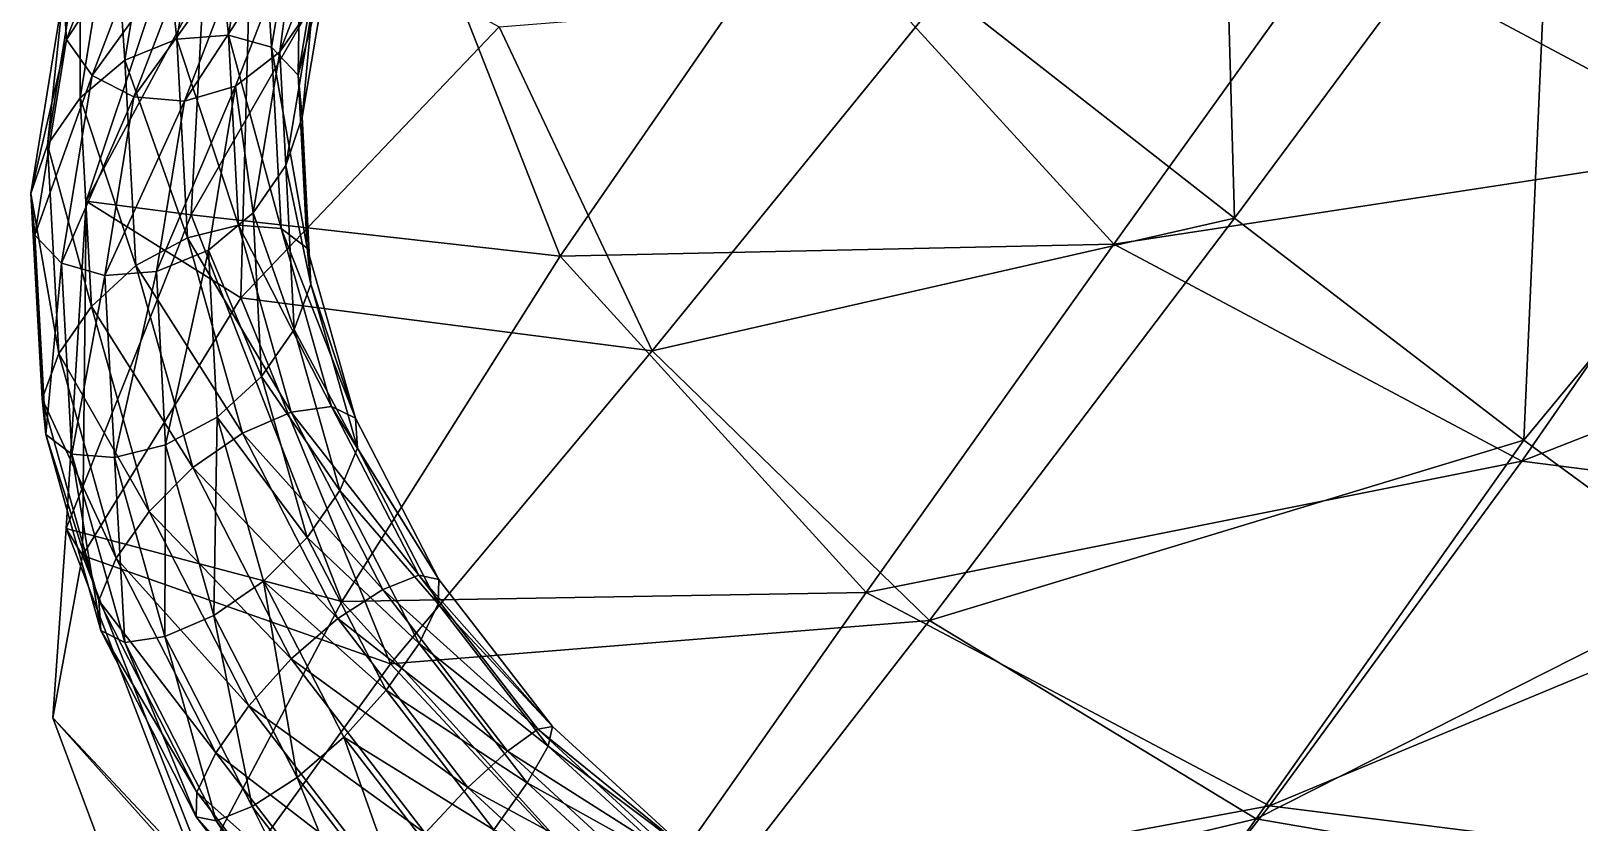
# Model space of a CAD drawing. Extents: x -1.06 to 1.06, y -0.71 to 0.87.
# Drawn here: x -1.055 to -0.7287, y -0.36 to -0.1932 of the extents above; entities that cross this region are included whole.
import ezdxf

# ---------------------------------------------------------------- set-up
doc = ezdxf.new("R2010")
doc.units = 0

msp = doc.modelspace()

# ---------------------------------------------------------------- linework, layer by layer
for points in [[(-0.67422, -0.19949, 0.92599), (-0.73424, -0.14213, 0.91173), (-0.66729, -0.0503, 1.10553)], [(-0.80134, -0.23266, 0.7709), (-0.86242, -0.1848, 0.79021), (-0.8051, -0.09803, 0.92313)], [(-0.80134, -0.23266, 0.7709), (-0.8051, -0.09803, 0.92313), (-0.73424, -0.14213, 0.91173)], [(-0.74033, -0.27945, 0.79288), (-0.80134, -0.23266, 0.7709), (-0.73424, -0.14213, 0.91173)], [(-0.74033, -0.27945, 0.79288), (-0.73424, -0.14213, 0.91173), (-0.67422, -0.19949, 0.92599)], [(-1.04337, -0.2291, 1.02887), (-1.02122, -0.23197, 1.26464), (-1.01678, -0.14941, 1.23121)], [(-1.00848, -0.16412, 0.98816), (-1.04337, -0.2291, 1.02887), (-1.01678, -0.14941, 1.23121)], [(-1.01678, -0.14941, 1.23121), (-1.02122, -0.23197, 1.26464), (-0.97703, -0.15497, 1.48954)], [(-1.03259, -0.15597, 1.08314), (-1.04749, -0.19499, 1.10084), (-1.04814, -0.18496, 1.12479)], [(-1.04749, -0.19499, 1.10084), (-1.03259, -0.15597, 1.08314), (-1.02781, -0.16517, 1.06858)], [(-1.02827, -0.15681, 1.20492), (-1.02425, -0.1949, 1.23515), (-1.0175, -0.15367, 1.21895)], [(-1.0175, -0.15367, 1.21895), (-1.02425, -0.1949, 1.23515), (-1.01337, -0.19404, 1.23861)], [(-1.02122, -0.23197, 1.26464), (-0.94347, -0.24067, 1.51028), (-0.97703, -0.15497, 1.48954)], [(-1.0175, -0.15367, 1.21895), (-1.01337, -0.19404, 1.23861), (-1.00687, -0.15458, 1.2231)], [(-1.00687, -0.15458, 1.2231), (-1.01337, -0.19404, 1.23861), (-1.00427, -0.19663, 1.23228)], [(-1.00687, -0.15458, 1.2231), (-1.00427, -0.19663, 1.23228), (-0.99804, -0.15907, 1.2175)], [(-0.97703, -0.15497, 1.48954), (-0.94347, -0.24067, 1.51028), (-0.89222, -0.16648, 1.72683)], [(-1.03763, -0.16407, 1.18171), (-1.03519, -0.19937, 1.22166), (-1.02827, -0.15681, 1.20492)], [(-1.02827, -0.15681, 1.20492), (-1.03519, -0.19937, 1.22166), (-1.02425, -0.1949, 1.23515)], [(-0.99804, -0.15907, 1.2175), (-1.00427, -0.19663, 1.23228), (-0.99866, -0.20254, 1.21641)], [(-0.99804, -0.15907, 1.2175), (-0.99866, -0.20254, 1.21641), (-0.99268, -0.16667, 1.20226)], [(-0.77991, -0.17276, 1.91335), (-0.69519, -0.21806, 1.9078), (-0.65799, -0.15936, 2.03864)], [(-1.04749, -0.19499, 1.10084), (-1.02781, -0.16517, 1.06858), (-1.04213, -0.2026, 1.0856)], [(-1.04455, -0.17405, 1.15338), (-1.04463, -0.20728, 1.19874), (-1.03763, -0.16407, 1.18171)], [(-1.03763, -0.16407, 1.18171), (-1.04463, -0.20728, 1.19874), (-1.03519, -0.19937, 1.22166)], [(-1.0108, -0.24946, 0.82927), (-1.04337, -0.2291, 1.02887), (-1.00848, -0.16412, 0.98816)], [(-1.04213, -0.2026, 1.0856), (-1.02781, -0.16517, 1.06858), (-1.01961, -0.17143, 1.06375)], [(-0.95635, -0.19233, 0.81638), (-1.0108, -0.24946, 0.82927), (-1.00848, -0.16412, 0.98816)], [(-0.99008, -0.16545, 1.10677), (-0.99561, -0.18761, 1.14972), (-1.00253, -0.19759, 1.12138)], [(-0.99924, -0.17211, 1.08326), (-0.99008, -0.16545, 1.10677), (-1.00253, -0.19759, 1.12138)], [(-0.99203, -0.17671, 1.1783), (-0.99268, -0.16667, 1.20226), (-0.99866, -0.20254, 1.21641)], [(-0.94347, -0.24067, 1.51028), (-0.82673, -0.23818, 1.73545), (-0.89222, -0.16648, 1.72683)], [(-0.89222, -0.16648, 1.72683), (-0.82673, -0.23818, 1.73545), (-0.77991, -0.17276, 1.91335)], [(-1.04213, -0.2026, 1.0856), (-1.01961, -0.17143, 1.06375), (-1.03329, -0.20708, 1.07999)], [(-1.03329, -0.20708, 1.07999), (-1.01961, -0.17143, 1.06375), (-1.00957, -0.174, 1.06864)], [(-1.02266, -0.20799, 1.08414), (-1.00957, -0.174, 1.06864), (-0.99924, -0.17211, 1.08326)], [(-1.02266, -0.20799, 1.08414), (-0.99924, -0.17211, 1.08326), (-1.01189, -0.20485, 1.09817)], [(-0.99924, -0.17211, 1.08326), (-1.00253, -0.19759, 1.12138), (-1.01189, -0.20485, 1.09817)], [(-0.82673, -0.23818, 1.73545), (-0.69519, -0.21806, 1.9078), (-0.77991, -0.17276, 1.91335)], [(-1.04814, -0.18496, 1.12479), (-1.05153, -0.21722, 1.17045), (-1.04455, -0.17405, 1.15338)], [(-1.04455, -0.17405, 1.15338), (-1.05153, -0.21722, 1.17045), (-1.04463, -0.20728, 1.19874)], [(-1.03329, -0.20708, 1.07999), (-1.00957, -0.174, 1.06864), (-1.02266, -0.20799, 1.08414)], [(-0.99203, -0.17671, 1.1783), (-0.99866, -0.20254, 1.21641), (-0.99781, -0.21134, 1.19202)], [(-0.99561, -0.18761, 1.14972), (-0.99203, -0.17671, 1.1783), (-0.99781, -0.21134, 1.19202)], [(-1.04814, -0.18496, 1.12479), (-1.055, -0.22745, 1.14165), (-1.05153, -0.21722, 1.17045)], [(-1.04749, -0.19499, 1.10084), (-1.055, -0.22745, 1.14165), (-1.04814, -0.18496, 1.12479)], [(-0.86242, -0.1848, 0.79021), (-0.92408, -0.26062, 0.72984), (-0.95635, -0.19233, 0.81638)], [(-0.80134, -0.23266, 0.7709), (-0.92408, -0.26062, 0.72984), (-0.86242, -0.1848, 0.79021)], [(-1.00253, -0.19759, 1.12138), (-0.99561, -0.18761, 1.14972), (-1.00128, -0.22158, 1.16323)], [(-0.99561, -0.18761, 1.14972), (-0.99781, -0.21134, 1.19202), (-1.00128, -0.22158, 1.16323)], [(-0.92408, -0.26062, 0.72984), (-1.0108, -0.24946, 0.82927), (-0.95635, -0.19233, 0.81638)], [(-1.04749, -0.19499, 1.10084), (-1.05416, -0.23625, 1.11727), (-1.055, -0.22745, 1.14165)], [(-1.05416, -0.23625, 1.11727), (-1.04749, -0.19499, 1.10084), (-1.04213, -0.2026, 1.0856)], [(-1.03519, -0.19937, 1.22166), (-1.02202, -0.23684, 1.24934), (-1.02425, -0.1949, 1.23515)], [(-1.02425, -0.1949, 1.23515), (-1.01126, -0.23417, 1.25219), (-1.01337, -0.19404, 1.23861)], [(-1.02425, -0.1949, 1.23515), (-1.02202, -0.23684, 1.24934), (-1.01126, -0.23417, 1.25219)], [(-1.01337, -0.19404, 1.23861), (-1.01126, -0.23417, 1.25219), (-1.00228, -0.23484, 1.24522)], [(-1.01337, -0.19404, 1.23861), (-1.00228, -0.23484, 1.24522), (-1.00427, -0.19663, 1.23228)], [(-1.01189, -0.20485, 1.09817), (-1.00253, -0.19759, 1.12138), (-1.00818, -0.23152, 1.13493)], [(-1.00253, -0.19759, 1.12138), (-1.00128, -0.22158, 1.16323), (-1.00818, -0.23152, 1.13493)], [(-1.00427, -0.19663, 1.23228), (-1.00228, -0.23484, 1.24522), (-0.99677, -0.23901, 1.22878)], [(-1.00427, -0.19663, 1.23228), (-0.99677, -0.23901, 1.22878), (-0.99866, -0.20254, 1.21641)], [(-1.04463, -0.20728, 1.19874), (-1.03288, -0.24268, 1.23632), (-1.03519, -0.19937, 1.22166)], [(-1.03519, -0.19937, 1.22166), (-1.03288, -0.24268, 1.23632), (-1.02202, -0.23684, 1.24934)], [(-0.69898, -0.30983, 0.83992), (-0.74033, -0.27945, 0.79288), (-0.67422, -0.19949, 0.92599)], [(-1.05416, -0.23625, 1.11727), (-1.04213, -0.2026, 1.0856), (-1.04855, -0.24216, 1.1014)], [(-1.04855, -0.24216, 1.1014), (-1.04213, -0.2026, 1.0856), (-1.03329, -0.20708, 1.07999)], [(-1.02856, -0.2439, 1.09852), (-1.02266, -0.20799, 1.08414), (-1.01189, -0.20485, 1.09817)], [(-1.02856, -0.2439, 1.09852), (-1.01189, -0.20485, 1.09817), (-1.01761, -0.23943, 1.11201)], [(-1.01189, -0.20485, 1.09817), (-1.00818, -0.23152, 1.13493), (-1.01761, -0.23943, 1.11201)], [(-0.99781, -0.21134, 1.19202), (-0.99866, -0.20254, 1.21641), (-0.99677, -0.23901, 1.22878)], [(-1.05153, -0.21722, 1.17045), (-1.04226, -0.25126, 1.21365), (-1.04463, -0.20728, 1.19874)], [(-1.04855, -0.24216, 1.1014), (-1.03329, -0.20708, 1.07999), (-1.03944, -0.24476, 1.09507)], [(-1.04463, -0.20728, 1.19874), (-1.04226, -0.25126, 1.21365), (-1.03288, -0.24268, 1.23632)], [(-1.03944, -0.24476, 1.09507), (-1.03329, -0.20708, 1.07999), (-1.02266, -0.20799, 1.08414)], [(-1.03944, -0.24476, 1.09507), (-1.02266, -0.20799, 1.08414), (-1.02856, -0.2439, 1.09852)], [(-1.00128, -0.22158, 1.16323), (-0.99781, -0.21134, 1.19202), (-0.99599, -0.24656, 1.20399)], [(-0.99781, -0.21134, 1.19202), (-0.99677, -0.23901, 1.22878), (-0.99599, -0.24656, 1.20399)], [(-1.055, -0.22745, 1.14165), (-1.04915, -0.26117, 1.18536), (-1.05153, -0.21722, 1.17045)], [(-1.05153, -0.21722, 1.17045), (-1.04915, -0.26117, 1.18536), (-1.04226, -0.25126, 1.21365)], [(-0.82673, -0.23818, 1.73545), (-0.74079, -0.28388, 1.73015), (-0.69519, -0.21806, 1.9078)], [(-0.74079, -0.28388, 1.73015), (-0.60356, -0.22998, 1.88878), (-0.69519, -0.21806, 1.9078)], [(-1.00818, -0.23152, 1.13493), (-1.00128, -0.22158, 1.16323), (-0.99949, -0.25613, 1.175)], [(-1.00128, -0.22158, 1.16323), (-0.99599, -0.24656, 1.20399), (-0.99949, -0.25613, 1.175)], [(-1.05416, -0.23625, 1.11727), (-1.05266, -0.27073, 1.15637), (-1.055, -0.22745, 1.14165)], [(-1.055, -0.22745, 1.14165), (-1.05266, -0.27073, 1.15637), (-1.04915, -0.26117, 1.18536)], [(-1.04412, -0.30382, 0.87754), (-1.0476, -0.29808, 1.06534), (-1.04337, -0.2291, 1.02887)], [(-1.04337, -0.2291, 1.02887), (-1.0476, -0.29808, 1.06534), (-1.02122, -0.23197, 1.26464)], [(-1.0108, -0.24946, 0.82927), (-1.04412, -0.30382, 0.87754), (-1.04337, -0.2291, 1.02887)], [(-1.01761, -0.23943, 1.11201), (-1.00818, -0.23152, 1.13493), (-1.00638, -0.26604, 1.14672)], [(-1.00818, -0.23152, 1.13493), (-0.99949, -0.25613, 1.175), (-1.00638, -0.26604, 1.14672)], [(-0.74079, -0.28388, 1.73015), (-0.64777, -0.29576, 1.71119), (-0.60356, -0.22998, 1.88878)], [(-1.0476, -0.29808, 1.06534), (-0.98946, -0.31348, 1.28201), (-1.02122, -0.23197, 1.26464)], [(-1.02202, -0.23684, 1.24934), (-1.00013, -0.27358, 1.26325), (-1.01126, -0.23417, 1.25219)], [(-1.02122, -0.23197, 1.26464), (-0.98946, -0.31348, 1.28201), (-0.94347, -0.24067, 1.51028)], [(-1.01126, -0.23417, 1.25219), (-1.00013, -0.27358, 1.26325), (-0.99166, -0.27235, 1.25575)], [(-1.01126, -0.23417, 1.25219), (-0.99166, -0.27235, 1.25575), (-1.00228, -0.23484, 1.24522)], [(-1.00228, -0.23484, 1.24522), (-0.99166, -0.27235, 1.25575), (-0.98662, -0.27483, 1.23882)], [(-1.00228, -0.23484, 1.24522), (-0.98662, -0.27483, 1.23882), (-0.99677, -0.23901, 1.22878)], [(-0.80134, -0.23266, 0.7709), (-0.86561, -0.31751, 0.70234), (-0.92408, -0.26062, 0.72984)], [(-0.74033, -0.27945, 0.79288), (-0.86561, -0.31751, 0.70234), (-0.80134, -0.23266, 0.7709)], [(-1.05416, -0.23625, 1.11727), (-1.05189, -0.27828, 1.13158), (-1.05266, -0.27073, 1.15637)], [(-1.05189, -0.27828, 1.13158), (-1.05416, -0.23625, 1.11727), (-1.04855, -0.24216, 1.1014)], [(-1.03288, -0.24268, 1.23632), (-1.01041, -0.27804, 1.2609), (-1.02202, -0.23684, 1.24934)], [(-1.02202, -0.23684, 1.24934), (-1.01041, -0.27804, 1.2609), (-1.00013, -0.27358, 1.26325)], [(-0.94347, -0.24067, 1.51028), (-0.87893, -0.31164, 1.51809), (-0.82673, -0.23818, 1.73545)], [(-0.87893, -0.31164, 1.51809), (-0.74079, -0.28388, 1.73015), (-0.82673, -0.23818, 1.73545)], [(-1.02662, -0.28046, 1.11102), (-1.02856, -0.2439, 1.09852), (-1.01761, -0.23943, 1.11201)], [(-1.02662, -0.28046, 1.11102), (-1.01761, -0.23943, 1.11201), (-1.01576, -0.27462, 1.12405)], [(-1.01761, -0.23943, 1.11201), (-1.00638, -0.26604, 1.14672), (-1.01576, -0.27462, 1.12405)], [(-0.99599, -0.24656, 1.20399), (-0.99677, -0.23901, 1.22878), (-0.98662, -0.27483, 1.23882)], [(-0.98946, -0.31348, 1.28201), (-0.87893, -0.31164, 1.51809), (-0.94347, -0.24067, 1.51028)], [(-1.05189, -0.27828, 1.13158), (-1.04855, -0.24216, 1.1014), (-1.04637, -0.28246, 1.11515)], [(-1.04637, -0.28246, 1.11515), (-1.04855, -0.24216, 1.1014), (-1.03944, -0.24476, 1.09507)], [(-1.04226, -0.25126, 1.21365), (-1.0209, -0.28523, 1.24825), (-1.03288, -0.24268, 1.23632)], [(-1.03739, -0.28313, 1.10817), (-1.03944, -0.24476, 1.09507), (-1.02856, -0.2439, 1.09852)], [(-1.03739, -0.28313, 1.10817), (-1.02856, -0.2439, 1.09852), (-1.02662, -0.28046, 1.11102)], [(-1.03288, -0.24268, 1.23632), (-1.0209, -0.28523, 1.24825), (-1.01041, -0.27804, 1.2609)], [(-1.04637, -0.28246, 1.11515), (-1.03944, -0.24476, 1.09507), (-1.03739, -0.28313, 1.10817)], [(-0.99949, -0.25613, 1.175), (-0.99599, -0.24656, 1.20399), (-0.98619, -0.28117, 1.21367)], [(-0.99599, -0.24656, 1.20399), (-0.98662, -0.27483, 1.23882), (-0.98619, -0.28117, 1.21367)], [(-0.97919, -0.32662, 0.73399), (-1.04412, -0.30382, 0.87754), (-1.0108, -0.24946, 0.82927)], [(-0.92408, -0.26062, 0.72984), (-0.97919, -0.32662, 0.73399), (-1.0108, -0.24946, 0.82927)], [(-1.04915, -0.26117, 1.18536), (-1.03011, -0.29449, 1.22575), (-1.04226, -0.25126, 1.21365)], [(-1.04226, -0.25126, 1.21365), (-1.03011, -0.29449, 1.22575), (-1.0209, -0.28523, 1.24825)], [(-1.00638, -0.26604, 1.14672), (-0.99949, -0.25613, 1.175), (-0.98987, -0.29009, 1.18447)], [(-0.99949, -0.25613, 1.175), (-0.98619, -0.28117, 1.21367), (-0.98987, -0.29009, 1.18447)], [(-0.86561, -0.31751, 0.70234), (-0.97919, -0.32662, 0.73399), (-0.92408, -0.26062, 0.72984)], [(-1.05266, -0.27073, 1.15637), (-1.03701, -0.30438, 1.19744), (-1.04915, -0.26117, 1.18536)], [(-1.04915, -0.26117, 1.18536), (-1.03701, -0.30438, 1.19744), (-1.03011, -0.29449, 1.22575)], [(-1.01576, -0.27462, 1.12405), (-1.00638, -0.26604, 1.14672), (-0.99677, -0.29999, 1.15616)], [(-1.00638, -0.26604, 1.14672), (-0.98987, -0.29009, 1.18447), (-0.99677, -0.29999, 1.15616)], [(-1.05189, -0.27828, 1.13158), (-1.04071, -0.3133, 1.16824), (-1.05266, -0.27073, 1.15637)], [(-1.05266, -0.27073, 1.15637), (-1.04071, -0.3133, 1.16824), (-1.03701, -0.30438, 1.19744)], [(-1.01041, -0.27804, 1.2609), (-0.98083, -0.31097, 1.27156), (-1.00013, -0.27358, 1.26325)], [(-1.00013, -0.27358, 1.26325), (-0.97325, -0.30794, 1.26364), (-0.99166, -0.27235, 1.25575)], [(-1.00013, -0.27358, 1.26325), (-0.98083, -0.31097, 1.27156), (-0.97325, -0.30794, 1.26364)], [(-0.99166, -0.27235, 1.25575), (-0.97325, -0.30794, 1.26364), (-0.96901, -0.30883, 1.24632)], [(-0.99166, -0.27235, 1.25575), (-0.96901, -0.30883, 1.24632), (-0.98662, -0.27483, 1.23882)], [(-1.01648, -0.31644, 1.12101), (-1.02662, -0.28046, 1.11102), (-1.01576, -0.27462, 1.12405)], [(-1.01648, -0.31644, 1.12101), (-1.01576, -0.27462, 1.12405), (-1.00598, -0.30925, 1.13366)], [(-1.01576, -0.27462, 1.12405), (-0.99677, -0.29999, 1.15616), (-1.00598, -0.30925, 1.13366)], [(-0.98619, -0.28117, 1.21367), (-0.98662, -0.27483, 1.23882), (-0.96901, -0.30883, 1.24632)], [(-1.05189, -0.27828, 1.13158), (-1.04028, -0.31963, 1.14309), (-1.04071, -0.3133, 1.16824)], [(-1.04028, -0.31963, 1.14309), (-1.05189, -0.27828, 1.13158), (-1.04637, -0.28246, 1.11515)], [(-1.02676, -0.32089, 1.11865), (-1.03739, -0.28313, 1.10817), (-1.02662, -0.28046, 1.11102)], [(-1.02676, -0.32089, 1.11865), (-1.02662, -0.28046, 1.11102), (-1.01648, -0.31644, 1.12101)], [(-1.0209, -0.28523, 1.24825), (-0.99029, -0.31712, 1.26958), (-1.01041, -0.27804, 1.2609)], [(-1.01041, -0.27804, 1.2609), (-0.99029, -0.31712, 1.26958), (-0.98083, -0.31097, 1.27156)], [(-0.74033, -0.27945, 0.79288), (-0.79674, -0.35933, 0.73262), (-0.86561, -0.31751, 0.70234)], [(-0.69898, -0.30983, 0.83992), (-0.79674, -0.35933, 0.73262), (-0.74033, -0.27945, 0.79288)], [(-1.04028, -0.31963, 1.14309), (-1.04637, -0.28246, 1.11515), (-1.03523, -0.32212, 1.12616)], [(-1.03523, -0.32212, 1.12616), (-1.04637, -0.28246, 1.11515), (-1.03739, -0.28313, 1.10817)], [(-1.03523, -0.32212, 1.12616), (-1.03739, -0.28313, 1.10817), (-1.02676, -0.32089, 1.11865)], [(-0.98987, -0.29009, 1.18447), (-0.98619, -0.28117, 1.21367), (-0.96917, -0.31402, 1.22087)], [(-0.98619, -0.28117, 1.21367), (-0.96901, -0.30883, 1.24632), (-0.96917, -0.31402, 1.22087)], [(-0.87893, -0.31164, 1.51809), (-0.79395, -0.35659, 1.51356), (-0.74079, -0.28388, 1.73015)], [(-0.79395, -0.35659, 1.51356), (-0.64777, -0.29576, 1.71119), (-0.74079, -0.28388, 1.73015)], [(-1.03011, -0.29449, 1.22575), (-1.00016, -0.3256, 1.25719), (-1.0209, -0.28523, 1.24825)], [(-1.0209, -0.28523, 1.24825), (-1.00016, -0.3256, 1.25719), (-0.99029, -0.31712, 1.26958)], [(-0.99677, -0.29999, 1.15616), (-0.98987, -0.29009, 1.18447), (-0.97318, -0.32234, 1.19149)], [(-0.98987, -0.29009, 1.18447), (-0.96917, -0.31402, 1.22087), (-0.97318, -0.32234, 1.19149)], [(-1.03701, -0.30438, 1.19744), (-1.00908, -0.3355, 1.2348), (-1.03011, -0.29449, 1.22575)], [(-1.03011, -0.29449, 1.22575), (-1.00908, -0.3355, 1.2348), (-1.00016, -0.3256, 1.25719)], [(-0.79395, -0.35659, 1.51356), (-0.70206, -0.36814, 1.49556), (-0.64777, -0.29576, 1.71119)], [(-1.05037, -0.33802, 0.93785), (-1.01978, -0.37072, 1.07272), (-1.0476, -0.29808, 1.06534)], [(-1.04412, -0.30382, 0.87754), (-1.05037, -0.33802, 0.93785), (-1.0476, -0.29808, 1.06534)], [(-1.0476, -0.29808, 1.06534), (-1.01978, -0.37072, 1.07272), (-0.98946, -0.31348, 1.28201)], [(-1.00598, -0.30925, 1.13366), (-0.99677, -0.29999, 1.15616), (-0.98011, -0.33223, 1.16313)], [(-0.99677, -0.29999, 1.15616), (-0.97318, -0.32234, 1.19149), (-0.98011, -0.33223, 1.16313)], [(-1.01561, -0.37689, 0.79362), (-1.05037, -0.33802, 0.93785), (-1.04412, -0.30382, 0.87754)], [(-0.97919, -0.32662, 0.73399), (-1.01561, -0.37689, 0.79362), (-1.04412, -0.30382, 0.87754)], [(-1.04071, -0.3133, 1.16824), (-1.01602, -0.34539, 1.20643), (-1.03701, -0.30438, 1.19744)], [(-1.03701, -0.30438, 1.19744), (-1.01602, -0.34539, 1.20643), (-1.00908, -0.3355, 1.2348)], [(-0.99891, -0.35061, 1.12834), (-1.01648, -0.31644, 1.12101), (-1.00598, -0.30925, 1.13366)], [(-1.00598, -0.30925, 1.13366), (-0.98011, -0.33223, 1.16313), (-0.98903, -0.34214, 1.14073)], [(-0.99891, -0.35061, 1.12834), (-1.00598, -0.30925, 1.13366), (-0.98903, -0.34214, 1.14073)], [(-0.98083, -0.31097, 1.27156), (-0.94819, -0.34041, 1.26877), (-0.97325, -0.30794, 1.26364)], [(-0.97325, -0.30794, 1.26364), (-0.94819, -0.34041, 1.26877), (-0.94504, -0.33984, 1.2512)], [(-0.97325, -0.30794, 1.26364), (-0.94504, -0.33984, 1.2512), (-0.96901, -0.30883, 1.24632)], [(-0.96917, -0.31402, 1.22087), (-0.96901, -0.30883, 1.24632), (-0.94504, -0.33984, 1.2512)], [(-0.69898, -0.30983, 0.83992), (-0.72497, -0.37171, 0.82145), (-0.79674, -0.35933, 0.73262)], [(-0.99029, -0.31712, 1.26958), (-0.95456, -0.34506, 1.27696), (-0.98083, -0.31097, 1.27156)], [(-0.98946, -0.31348, 1.28201), (-0.92801, -0.38147, 1.2872), (-0.87893, -0.31164, 1.51809)], [(-0.98083, -0.31097, 1.27156), (-0.95456, -0.34506, 1.27696), (-0.94819, -0.34041, 1.26877)], [(-0.92801, -0.38147, 1.2872), (-0.79395, -0.35659, 1.51356), (-0.87893, -0.31164, 1.51809)], [(-1.04071, -0.3133, 1.16824), (-1.02004, -0.3537, 1.17705), (-1.01602, -0.34539, 1.20643)], [(-1.04028, -0.31963, 1.14309), (-1.02004, -0.3537, 1.17705), (-1.04071, -0.3133, 1.16824)], [(-1.00837, -0.35675, 1.12637), (-1.02676, -0.32089, 1.11865), (-1.01648, -0.31644, 1.12101)], [(-1.01978, -0.37072, 1.07272), (-0.92801, -0.38147, 1.2872), (-0.98946, -0.31348, 1.28201)], [(-1.00837, -0.35675, 1.12637), (-1.01648, -0.31644, 1.12101), (-0.99891, -0.35061, 1.12834)], [(-0.97318, -0.32234, 1.19149), (-0.96917, -0.31402, 1.22087), (-0.94599, -0.34398, 1.22554)], [(-0.96917, -0.31402, 1.22087), (-0.94504, -0.33984, 1.2512), (-0.94599, -0.34398, 1.22554)], [(-1.04028, -0.31963, 1.14309), (-1.0202, -0.35889, 1.1516), (-1.02004, -0.3537, 1.17705)], [(-1.0202, -0.35889, 1.1516), (-1.04028, -0.31963, 1.14309), (-1.03523, -0.32212, 1.12616)], [(-1.00016, -0.3256, 1.25719), (-0.96289, -0.35274, 1.27522), (-0.99029, -0.31712, 1.26958)], [(-0.99029, -0.31712, 1.26958), (-0.96289, -0.35274, 1.27522), (-0.95456, -0.34506, 1.27696)], [(-0.86561, -0.31751, 0.70234), (-0.92103, -0.38895, 0.70383), (-0.97919, -0.32662, 0.73399)], [(-0.79674, -0.35933, 0.73262), (-0.92103, -0.38895, 0.70383), (-0.86561, -0.31751, 0.70234)], [(-1.01596, -0.35977, 1.13429), (-1.03523, -0.32212, 1.12616), (-1.02676, -0.32089, 1.11865)], [(-1.0202, -0.35889, 1.1516), (-1.03523, -0.32212, 1.12616), (-1.01596, -0.35977, 1.13429)], [(-1.01596, -0.35977, 1.13429), (-1.02676, -0.32089, 1.11865), (-1.00837, -0.35675, 1.12637)], [(-0.98011, -0.33223, 1.16313), (-0.97318, -0.32234, 1.19149), (-0.95044, -0.35176, 1.19602)], [(-0.97318, -0.32234, 1.19149), (-0.94599, -0.34398, 1.22554), (-0.95044, -0.35176, 1.19602)], [(-1.00908, -0.3355, 1.2348), (-0.97192, -0.36239, 1.263), (-1.00016, -0.3256, 1.25719)], [(-1.00016, -0.3256, 1.25719), (-0.97192, -0.36239, 1.263), (-0.96289, -0.35274, 1.27522)], [(-0.92103, -0.38895, 0.70383), (-1.01561, -0.37689, 0.79362), (-0.97919, -0.32662, 0.73399)], [(-0.98903, -0.34214, 1.14073), (-0.98011, -0.33223, 1.16313), (-0.95741, -0.36165, 1.16761)], [(-0.98011, -0.33223, 1.16313), (-0.95044, -0.35176, 1.19602), (-0.95741, -0.36165, 1.16761)], [(-1.01602, -0.34539, 1.20643), (-0.98044, -0.37287, 1.24065), (-1.00908, -0.3355, 1.2348)], [(-1.00908, -0.3355, 1.2348), (-0.98044, -0.37287, 1.24065), (-0.97192, -0.36239, 1.263)], [(-1.01561, -0.37689, 0.79362), (-1.02875, -0.39608, 0.90611), (-1.05037, -0.33802, 0.93785)], [(-1.05037, -0.33802, 0.93785), (-1.02875, -0.39608, 0.90611), (-1.01978, -0.37072, 1.07272)], [(-0.97497, -0.38178, 1.13304), (-0.99891, -0.35061, 1.12834), (-0.98903, -0.34214, 1.14073)], [(-0.98903, -0.34214, 1.14073), (-0.95741, -0.36165, 1.16761), (-0.96593, -0.37214, 1.14526)], [(-0.97497, -0.38178, 1.13304), (-0.98903, -0.34214, 1.14073), (-0.96593, -0.37214, 1.14526)], [(-0.95456, -0.34506, 1.27696), (-0.91762, -0.36852, 1.27102), (-0.94819, -0.34041, 1.26877)], [(-0.94819, -0.34041, 1.26877), (-0.91581, -0.3667, 1.25334), (-0.94504, -0.33984, 1.2512)], [(-0.94819, -0.34041, 1.26877), (-0.91762, -0.36852, 1.27102), (-0.91581, -0.3667, 1.25334)], [(-0.94599, -0.34398, 1.22554), (-0.94504, -0.33984, 1.2512), (-0.91581, -0.3667, 1.25334)], [(-0.76708, -0.4384, 0.8346), (-0.72497, -0.37171, 0.82145), (-0.65064, -0.34111, 0.96985)], [(-0.76708, -0.4384, 0.8346), (-0.65064, -0.34111, 0.96985), (-0.68938, -0.41151, 0.99514)], [(-0.75946, -0.4349, 1.27037), (-0.67972, -0.41071, 1.23859), (-0.61688, -0.34238, 1.46421)], [(-0.75946, -0.4349, 1.27037), (-0.61688, -0.34238, 1.46421), (-0.70206, -0.36814, 1.49556)], [(-1.02004, -0.3537, 1.17705), (-0.98742, -0.38275, 1.21224), (-1.01602, -0.34539, 1.20643)], [(-1.01602, -0.34539, 1.20643), (-0.98742, -0.38275, 1.21224), (-0.98044, -0.37287, 1.24065)], [(-0.96289, -0.35274, 1.27522), (-0.92249, -0.37457, 1.27932), (-0.95456, -0.34506, 1.27696)], [(-0.95456, -0.34506, 1.27696), (-0.92249, -0.37457, 1.27932), (-0.91762, -0.36852, 1.27102)], [(-0.95044, -0.35176, 1.19602), (-0.94599, -0.34398, 1.22554), (-0.91773, -0.36995, 1.2276)], [(-0.94599, -0.34398, 1.22554), (-0.91581, -0.3667, 1.25334), (-0.91773, -0.36995, 1.2276)], [(-0.9833, -0.38945, 1.1313), (-1.00837, -0.35675, 1.12637), (-0.99891, -0.35061, 1.12834)], [(-0.9833, -0.38945, 1.1313), (-0.99891, -0.35061, 1.12834), (-0.97497, -0.38178, 1.13304)], [(-0.95741, -0.36165, 1.16761), (-0.95044, -0.35176, 1.19602), (-0.92271, -0.37725, 1.19802)], [(-0.95044, -0.35176, 1.19602), (-0.91773, -0.36995, 1.2276), (-0.92271, -0.37725, 1.19802)], [(-1.0202, -0.35889, 1.1516), (-0.99188, -0.39052, 1.18272), (-1.02004, -0.3537, 1.17705)], [(-1.02004, -0.3537, 1.17705), (-0.99188, -0.39052, 1.18272), (-0.98742, -0.38275, 1.21224)], [(-0.97192, -0.36239, 1.263), (-0.92943, -0.38356, 1.27768), (-0.96289, -0.35274, 1.27522)], [(-0.96289, -0.35274, 1.27522), (-0.92943, -0.38356, 1.27768), (-0.92249, -0.37457, 1.27932)], [(-1.0202, -0.35889, 1.1516), (-0.99284, -0.39466, 1.15706), (-0.99188, -0.39052, 1.18272)], [(-0.99284, -0.39466, 1.15706), (-1.0202, -0.35889, 1.1516), (-1.01596, -0.35977, 1.13429)], [(-0.98968, -0.3941, 1.13949), (-1.01596, -0.35977, 1.13429), (-1.00837, -0.35675, 1.12637)], [(-0.98968, -0.3941, 1.13949), (-1.00837, -0.35675, 1.12637), (-0.9833, -0.38945, 1.1313)], [(-0.92801, -0.38147, 1.2872), (-0.84675, -0.42411, 1.28514), (-0.79395, -0.35659, 1.51356)], [(-0.84675, -0.42411, 1.28514), (-0.70206, -0.36814, 1.49556), (-0.79395, -0.35659, 1.51356)], [(-0.74472, -0.46063, 1.03541), (-0.68938, -0.41151, 0.99514), (-0.61631, -0.35647, 1.20034)], [(-0.74472, -0.46063, 1.03541), (-0.61631, -0.35647, 1.20034), (-0.67972, -0.41071, 1.23859)], [(-0.99284, -0.39466, 1.15706), (-1.01596, -0.35977, 1.13429), (-0.98968, -0.3941, 1.13949)], [(-0.79674, -0.35933, 0.73262), (-0.84704, -0.42906, 0.73689), (-0.92103, -0.38895, 0.70383)], [(-0.72497, -0.37171, 0.82145), (-0.84704, -0.42906, 0.73689), (-0.79674, -0.35933, 0.73262)]]:
    msp.add_3dface(points)

doc.saveas('drawing.dxf')
